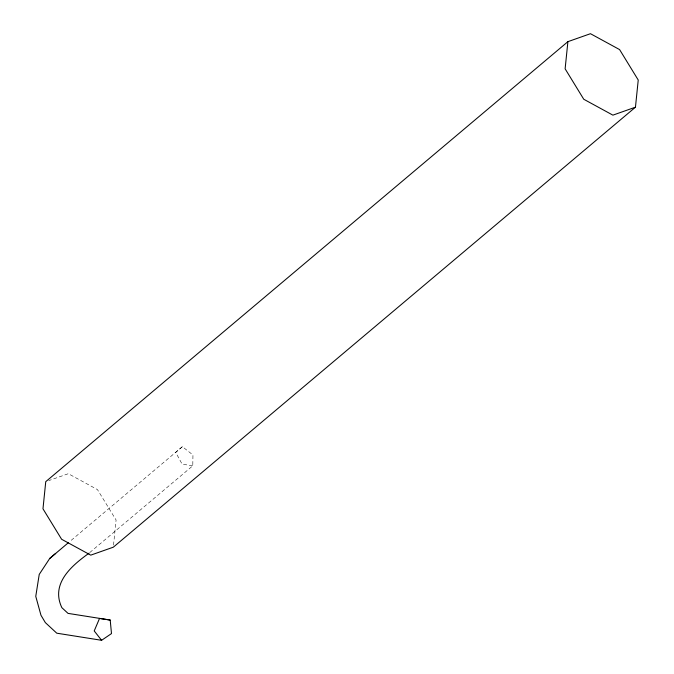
<?xml version="1.0" encoding="UTF-8"?>
<svg xmlns="http://www.w3.org/2000/svg" width="674" height="674" viewBox="0 0 674 674"><rect width="100%" height="100%" fill="white"/><g stroke="black" fill="none" stroke-linecap="round" stroke-linejoin="round"><path stroke-width="0.51" stroke-dasharray="3.37 2.53" d="M89.794 552.537L192.789 465.785L192.958 454.975L182.393 446.668L69.304 541.93M113.527 545.097L116.088 520.033L97.452 489.594L68.318 473.704L48.697 480.629M182.393 446.668L175.695 452.355L182.123 464.167L192.789 465.785"/><path stroke-width="1.01" d="M567.896 41.662L565.124 68.815L583.76 99.255L612.893 115.144L635.456 107.183L638.236 80.029L619.6 49.59L590.466 33.7L567.896 41.662L45.748 481.666L42.976 508.819L61.612 539.259L90.746 555.149L113.316 547.187L635.456 107.183M55.664 553.413L49.724 558.46L39.235 574.408L35.764 596.364L40.971 615.261L45.343 622.608L56.768 633.189L101.597 640.3L111.488 633.585L110.207 620.063L68.032 613.382L61.848 607.653C50.525 583.676 71.301 565.907 88.993 553.219M49.724 558.46L68.495 542.604M110.207 620.063L99.533 618.429L94.217 630.931L101.597 640.3"/></g></svg>
